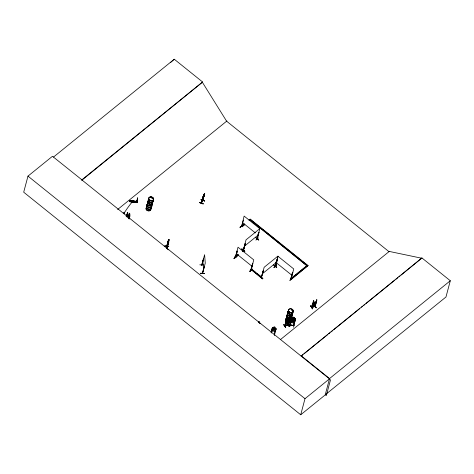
<?xml version="1.0" encoding="UTF-8"?>
<svg xmlns="http://www.w3.org/2000/svg" width="474" height="474" viewBox="0 0 474 474"><rect width="100%" height="100%" fill="white"/><g stroke="black" fill="none" stroke-linecap="round" stroke-linejoin="round"><path stroke-width="0.71" d="M164.798 246.095L168.768 246.362L164.833 245.947M166.694 247.861L166.895 246.065L166.759 246.403M166.735 248.305L166.878 246.48M166.872 248.317L166.83 246.332L168.78 239.512M167.897 242.652C168.548 238.855 167.286 246.646 168.146 244.572M168.4 242.682L166.878 248.684M168.406 240.17L168.543 239.903L166.694 246.634L168.543 240.188M168.726 249.78L167.446 249.371M167.014 248.696L168.703 242.463L168.791 239.471M168.886 240.596L168.886 239.98M168.957 239.346C169.461 239.317 168.128 240.982 168.311 243.423M137.282 201.669L130.03 200.668M286.776 319.541L285.164 326.059L286.776 319.541L284.779 326.189L288.21 325.069L289.946 318.03L288.151 323.464L285.466 324.317L288.151 323.464M288.245 325.075L289.857 318.534L287.801 325.081L289.549 318.641M288.311 324.844L284.75 326.071M235.578 257.815L237.077 251.072L237.344 251.285L235.667 257.738L235.276 257.572L238.025 247.232L253.774 259.888L250.977 270.21M235.631 257.714L235.359 257.471M235.697 257.477L235.394 257.24M259.865 228.729L244.116 216.079L241.58 226.625L243.435 220.126M241.616 226.631L241.408 226.199M244.181 224.143C239.145 229.12 241.817 225.523 244.234 223.941M250.77 269.819L251.202 269.943L250.758 270.062L252.553 263.508L252.82 263.722L251.143 270.174L250.722 269.984L251.113 270.014M256.926 238.653L257.287 238.742M257.044 239.216L257.329 238.778L256.961 238.896M275.607 266.767L275.305 266.542M275.667 266.548L275.222 266.661L278.001 256.055L264.16 267.271L261.287 277.894L251.498 269.789L252.002 269.38L261.844 277.284L261.287 277.894M290.763 278.866L291.178 279.008L290.74 278.89M291.083 279.204L290.692 279.056L291.024 279.316L293.744 268.954L278.001 256.304L275.252 266.69M136.832 201.646L137.122 201.746M136.441 202.102L137.158 202.285L136.441 202.102L136.364 202.463L136.5 201.142L137.217 201.243L137.057 202.137L137.294 201.574L136.945 201.64M137.259 201.545L137.081 202.588L129.983 201.527L130.072 200.49L137.134 201.503L130.042 200.526L130.018 200.881M272.55 328.63L272.195 328.482L272.55 328.63L271.406 332.92M272.811 327.771L276.146 328.482L275.542 330.591M273.646 327.872L273.859 327.048C276.881 327.789 273.166 326.13 273.682 327.907L272.971 328.055L272.574 329.531L273.054 330.242L274.256 330.396L275.068 329.845L275.459 328.364L274.884 328.02L275.145 327.208M274.381 335.142L274.653 333.915M274.6 335.165L274.647 333.903M272.811 327.735L272.283 327.955L271.715 330.117L271.952 330.959L274.979 331.302M275.584 330.603L274.979 331.338M275.69 328.92L276.04 329.069L275.69 328.92L274.162 334.745M313.444 300.919L311.756 307.466L313.758 300.824L312.147 307.365L311.839 307.241M200.526 273.261L204.448 273.427L200.526 273.237M131.932 201.794L131.991 200.751M136.5 201.142L137.264 201.361M136.719 201.462L136.678 202.155L137.602 198.665L137.253 200.046M137.217 201.243L137.158 201.669M149.553 200.075L149.956 200.182M149.908 200.004L149.624 200.2L149.814 199.904M152.006 198.15L152.065 197.777M152.148 198.019L152.498 198.156M152.699 198.108L152.302 197.705M289.614 311.981L289.383 311.993M289.626 312.016L289.377 311.744M291.753 309.7L291.788 309.806M292.008 310.043L292.351 309.789M290.769 321.71L291 322.563L294.016 323.055L294.627 322.296L294.016 323.055M291.332 319.583L291.866 319.34L295.195 320.175M293.981 319.683L294.502 320.104M294.858 319.826L295.142 320.211M202.712 198.28L202.635 198.825L202.694 198.316M129.995 201.385L137.099 202.362L137.069 202.712L129.971 201.728L130 201.403L129.971 201.728M137.063 202.7L137.081 202.487M289.727 326.592L290.094 323.357L289.75 326.456M290.349 324.933L289.993 324.737L293.827 325.525M291.64 318.67L292.008 318.629L291.64 318.67L289.969 325.146L293.767 325.756L295.486 319.221L295.136 319.156L293.471 325.46M294.585 322.32L295.598 318.7L292.268 317.87L293.133 318.048L293.347 317.254M293.104 317.983L293.311 317.189L294.597 317.408L294.33 318.25L294.911 318.593L294.111 321.579L293.299 322.113L292.097 321.917L291.623 321.182L292.428 318.167L293.139 318.013M293.447 325.721L293.442 325.348L293.88 325.425M293.637 327.261L294.016 324.133M295.136 319.156L295.486 319.221M137.608 198.363L137.644 197.901M130.054 200.543L130.018 200.893L137.14 201.829M137.217 200.164L136.619 202.149L137.353 198.831M166.724 246.367L168.406 239.885M137.567 198.576L137.679 197.883L137.276 199.246M132.673 201.373L133.052 201.201M201.859 265.156L203.553 258.585L201.687 265.15L201.948 264.8M204.081 266.868L202.362 273.457L202.605 273.089M202.428 273.065L202.54 273.462L204.217 266.874M202.368 273.439L202.594 273.065M202.754 200.33L201.213 203.062L203.233 196.159L204.756 193.487L202.73 200.692L204.312 194.168M202.795 200.461L202.754 200.526M53.532 157.042L174.272 59.226L202.629 82.008L81.759 180.292L81.889 179.824L52.46 156.29L27.978 176.127L23.7 192.201L300.717 414.774L325.2 394.937L329.554 378.56L450.3 280.744L421.943 257.963L301.12 356.081L302.845 354.682M126.114 216.191L126.475 214.852L127.536 214.829M127.53 216.968C128.732 209.864 126.38 212.702 126.943 217.003M126.86 215.96L127.702 212.524M126.878 216.227L127.245 214.586L126.428 214.544L126.368 215.249M131.257 200.709L131.209 201.693M128.004 216.612L128.335 215.232L129.177 215.581M127.85 217.548L128.335 215.232M132.619 200.899L132.572 201.883M128.821 218.318C128.821 210.302 131.025 213.288 129.177 218.947M128.904 218.324L128.75 216.428L129.609 213.211M128.413 217.987L129.153 215.273M128.608 217.584L129.129 215.498M129.443 215.516L128.383 215.534L129.449 215.605M133.336 201L133.289 201.983M129.094 218.941L129.781 216.369L129.526 213.205M174.272 59.226L170.444 62.651M137.081 202.564L137.164 202.202M168.708 240.466L168.317 242.907L168.708 241.426M168.999 239.352L168.714 239.951M168.951 240.33L167.014 248.412M201.041 199.436L204.709 201L201.047 199.43M202.955 196.621L203.222 196.426L201.231 203.079L202.955 200.182L201.403 203.085M201.426 203.091L203.269 196.177M202.582 200.638L204.501 193.303L204.436 194.233L204.448 193.931M203.133 203.773C199.37 203.364 197.006 200.698 203.127 203.796M199.803 264.818L203.773 264.948M201.888 265.031L204.596 254.674L205.266 263.111L202.534 273.433M242.647 225.251L240.128 227.277M241.515 226.347L242.054 226.791L241.473 226.341M235.4 257.163L234.038 258.437M238.576 254.976L235.335 257.601L234.76 257.139L237.515 254.751M235.424 257.501L237.077 251.072M234.002 258.573L236.615 256.321L233.978 258.531M241.87 248.915C242.629 251.214 248.18 253.211 241.847 248.939M249.046 220.197L250.183 219.124L308.023 265.594L291.149 279.429L290.627 278.765L307.401 265.333M243.695 249.839L243.263 250.159L246.042 239.826L259.882 228.616L257.003 239.228M245.342 243.624L243.369 250.272L245.236 243.541L243.654 250.076L242.386 250.805M242.901 251.469L243.986 250.592L243.464 249.934M255.776 237.658L258.739 240.105M255.901 240.111L258.514 237.859M256.896 239.127L258.911 232.562L257.145 239.092L256.807 238.849L258.188 233.801M249.845 271.14L252.547 269.268L249.976 271.383M258.745 240.016L255.871 237.675M251.445 269.99L252.002 269.38M252.553 269.285L249.857 271.288M259.882 276.277C268.894 284.021 253.732 271.027 262.803 278.748M261.624 277.077L261.275 277.545L262.815 278.765M251.498 269.789L261.34 277.693L263.248 270.903L261.275 277.545L261.731 277.16M273.984 267.502L276.514 265.47M259.705 322.119L258.449 321.775L259.705 322.119L259.438 322.954L260.67 323.57M275.204 266.08L274.985 266.607L276.437 260.759M274.985 266.607L276.857 259.882L276.727 260.155M275.388 265.393L276.49 261.257M275.459 266.85L275.702 266.554M275.678 266.637L277.314 260.35L276.958 260.208L277.314 260.35M276.745 267.466L273.776 265.019L276.757 267.372M271.057 332.766L272.325 327.972M271.412 332.813L272.55 328.523M274.517 334.786L276.046 328.962M292.523 278.351L289.946 280.454M292.434 272.651L292.796 272.787L292.434 272.651L290.74 279.115M290.728 279.127L292.523 272.574M291.149 279.429L291.125 278.949M285.704 327.481C283.653 325.863 282.605 321.81 285.698 327.487M287.795 318.534L288.008 317.746M286.592 323.594L287.274 323.369M287.943 321.283L287.682 322.267L286.616 322.61M287.777 318.504L287.137 318.949L286.74 320.43L287.143 320.874L288.204 320.531L288.376 319.766L287.28 320.092L288.417 319.731M287.653 322.628L287.463 323.452L286.326 323.825L286.557 322.96L286.083 322.918L286.474 321.437L288.275 320.276L288.672 320.72L288.281 322.196L287.671 322.664M288.962 320.306L288.162 320.56L288.767 318.421L287.706 318.765L287.096 320.898L287.445 321.437L288.63 320.371L287.623 321.532C288.755 322.089 287.499 322.806 287.333 321.793L286.201 322.824L287.155 321.692C286.296 320.507 287.576 320.857 285.828 321.496M288.642 320.608L288.251 322.089L287.511 322.901L286.444 323.238L286.041 322.788M289.176 326.355L287.475 323.452M290.07 323.369L289.703 326.556M290.284 325.194L292.008 318.629M293.803 325.762L293.839 325.413M312.656 303.763C311.234 306.24 312.36 307.513 314.926 305.724L315.512 304.847L314.967 305.771L312.242 306.56M312.147 307.01L312.111 307.359M312.621 303.763L315.808 302.584L314.973 302.862L315.21 301.997L314.061 302.347L312.84 305.066L313.249 305.529L314.327 305.203L315.068 304.397L315.465 302.916L314.955 302.827L315.169 302.039M315.234 302.033L314.078 302.376L313.901 303.182L313.124 303.396M316.626 300.083L316.94 299.983L316.567 299.977L314.896 306.536L315.234 306.08M316.567 299.977L314.961 306.518M316.881 299.882L315.216 306.459L315.269 306.068M315.494 304.889L316.099 302.756L315.761 302.584M314.742 305.416L316.122 307.845L314.742 305.321M300.717 414.774L304.995 398.693L329.477 378.862L82.043 180.061M330.574 379.579L326.331 395.523L325.336 394.724M401.164 275.033L421.943 257.963M450.3 280.744L445.975 296.991L325.235 394.806M285.07 325.715L284.862 325.964M288.21 325.087L288.245 324.72M312.058 306.998L311.696 307.359L315.21 306.299M315.228 306.429L311.839 307.46M257.269 239.032L256.861 238.89M203.814 196.71L204.193 195.614L202.599 198.807M204.098 195.46L203.21 197.38L204.543 193.321M203.257 196.195L203.453 195.608M292.12 310.02L292.114 310.15M244.785 251.404L241.823 249.028L244.803 251.41M259.705 276.52L262.679 278.866M204.033 194.464L204.401 193.659M204.241 194.429L203.382 196.751L203.844 195.91M291.397 316.833A2.477 1.932 14.9 0 1 289.235 319.198L286.574 320.069L285.283 323.653L285.502 324.281M288.844 321.088L289.383 320.151L288.844 321.088L286.148 321.923L285.988 321.295M133.206 201.563L133.188 201.231M283.796 324.643L285.668 327.617M310.82 305.908C313.788 311.696 312.704 307.602 310.648 305.979M243.529 249.739L243.518 250.017M261.364 277.243L261.672 277.426L261.541 277.094M288.192 320.489L288.944 319.713L289.336 318.238L288.838 318.155L289.093 317.325L287.955 317.699L287.742 318.487M293.868 325.531L289.904 324.992M285.757 323.286L288.885 322.012M289.655 317.93L289.928 318.084L286.551 319.168L284.72 326.053M285.887 321.526L287.031 320.874M132.714 201.26L133.117 201.231M312.68 303.798L313.13 303.419M240.093 227.413L242.143 225.671M235.708 257.572L235.489 257.785L235.471 257.281M252.553 263.508L252.82 263.722M249.863 271.152L252.429 269.025M263.348 270.986L263.017 271.092M275.163 266.086L275.033 266.441M273.824 267.502L276.401 265.387M276.709 267.514L273.871 265.031M291.943 278.564L289.833 280.223M81.889 179.824L202.629 82.008M117.629 209.496L226.904 120.977M249.099 219.995L250.183 219.124M242.107 226.59L244.809 224.398M249.674 220.457L250.758 219.581L249.62 220.659M242.054 226.791L244.756 224.599M244.335 246.255L258.176 235.045M234.76 257.139L237.462 254.953M242.327 251.007L243.411 250.136L243.986 250.592M238.629 254.775L235.282 257.619M242.955 251.267L244.039 250.391M262.448 273.699L276.289 262.489M261.405 277.634L261.844 277.284M290.574 278.967L296.742 273.966M297.862 273.06L306.838 265.79M308.023 265.594L291.202 279.227L290.627 278.765M280.567 339.485L389.267 251.427L421.866 258.265M303.994 353.752L327.57 334.656M328.719 333.72L329.868 332.789M331.018 331.859L332.742 330.461M333.892 329.531L359.766 308.568M361.49 307.17L362.64 306.24M363.795 305.309L364.944 304.379M366.094 303.449L394.842 280.158M395.991 279.227L397.716 277.829M398.865 276.899L400.015 275.963M294.514 320.069L293.708 320.59L292.505 320.388L292.031 319.648M152.041 197.782L152.521 197.931M292.203 310.126L292.334 309.765M310.861 305.795L312.609 308.906L310.671 305.955M311.768 307.099L314.86 306.251M315.216 306.459L315.151 306.305M292.268 317.841L291.741 318.042L289.94 325.117M286.527 319.743L286.841 319.642M289.608 318.741L289.922 318.641M287.315 320.24L288.376 319.897M288.405 322.421L286.349 323.754M287.914 324.791L288.21 324.731M285.147 325.792L287.908 325.016M288.21 320.519L289.276 320.442L288.944 320.27M124.431 212.814C125.557 212.275 123.157 211.914 123.939 212.749M313.504 301.026L313.758 300.824M316.176 307.816L314.89 305.386M292.162 309.96L291.836 309.913M292.014 319.701L292.731 319.541M290.846 278.748L290.995 279.293M152.444 198.268L152.101 198.173M292.114 310.103L291.646 309.806M289.928 324.968L293.767 325.638M200.49 273.374L204.418 273.64M127.216 214.621L126.451 214.852L127.542 214.918M128.359 215.273L129.124 215.309L129.118 215.652M127.95 215.688L127.619 212.518M168.785 241.876L168.708 242.487M164.804 246.036L168.738 246.439M130.042 200.745L137.134 201.728M129.989 201.503L137.105 202.428M129.977 201.705L137.081 202.605M292.659 319.808L293.856 320.003M294.33 318.25L295.545 318.735M292.677 319.754L293.874 319.962M152.29 198.138L151.994 198.043M201.023 199.518L204.649 201.094M285.49 323.067L286.533 323.031M285.781 323.256L285.472 323.12M258.822 232.633L258.644 232.349L258.946 232.604L258.614 232.716M242.504 225.162L239.945 227.277M235.56 257.542L234.814 256.938M389.225 251.398L388.982 251.653L226.619 121.208L202.505 82.482M250.13 219.32L258.146 225.766M259.29 226.685L261.008 228.065M262.158 228.983L279.909 243.251M281.052 244.169L282.202 245.088M283.345 246.012L299.378 258.893M300.528 259.817L301.671 260.736M302.815 261.654L307.97 265.796M242.41 222.507L255.338 232.9M276.289 262.732L292.031 275.382M236.319 253.667L252.061 266.317M251.949 269.582L255.776 272.657M256.872 273.534L261.79 277.486M301.203 355.778L329.554 378.56M27.978 176.127L304.995 398.693M259.45 322.924L260.001 323.375M287.327 323.392L289.193 326.456L287.327 323.487M286.148 321.923L286.006 321.248M312.147 307.348L311.791 307.116M151.692 205.343L151.686 205.331A2.483 1.937 14.9 0 1 148.848 207.565A2.483 1.937 14.9 0 1 147.491 204.211M312.099 305.872L312.295 306.554M285.307 323.606L285.466 324.317M289.247 319.192L289.413 319.903M290.817 321.674L291.042 322.51M202.884 261.109L203.559 269.54M127.245 214.586L127.156 215.315L126.315 214.965M127.204 214.882L127.109 215.024M124.65 212.352A74.999 10.144 -42.9 0 1 132.779 201.177M152.527 202.007A2.483 1.937 14.9 0 1 150.039 204.347A2.483 1.937 14.9 0 1 148.007 201.314M152.587 201.9A2.518 1.961 14.9 0 1 150.068 204.27A2.518 1.961 14.9 0 1 148.007 201.195M152.13 203.494A2.483 1.937 14.9 0 1 149.328 205.769A2.483 1.937 14.9 0 1 147.965 202.41M152.142 203.399A2.471 1.926 14.9 0 1 149.357 205.657A2.471 1.926 14.9 0 1 148.007 202.321M153.061 200.129A2.518 1.961 14.9 0 1 150.536 202.493A2.518 1.961 14.9 0 1 148.475 199.424M152.604 201.711A2.483 1.937 14.9 0 1 150.122 204.051A2.483 1.937 14.9 0 1 148.084 201.017M153.001 200.235A2.483 1.937 14.9 0 1 150.513 202.57A2.483 1.937 14.9 0 1 148.481 199.542M152.61 201.811A2.518 1.961 14.9 0 1 150.092 204.176A2.518 1.961 14.9 0 1 148.03 201.106M153.084 200.034A2.518 1.961 14.9 0 1 150.56 202.404A2.518 1.961 14.9 0 1 148.498 199.329M153.203 200.455A2.483 1.937 14.9 0 1 150.276 202.208A2.483 1.937 14.9 0 1 148.558 199.24M151.307 207.582A2.483 1.937 14.9 0 1 148.38 209.336A2.483 1.937 14.9 0 1 146.662 206.374M151.366 207.482A2.518 1.961 14.9 0 1 148.398 209.259A2.518 1.961 14.9 0 1 146.656 206.255M150.785 208.554A2.483 1.937 14.9 0 1 147.983 210.823A2.483 1.937 14.9 0 1 146.62 207.47M150.922 208.969A2.471 1.926 14.9 0 1 147.704 210.616A2.471 1.926 14.9 0 1 146.662 207.375M152.071 203.66A2.471 1.926 14.9 0 1 149.606 205.983A2.471 1.926 14.9 0 1 147.58 202.973M151.84 205.704A2.518 1.961 14.9 0 1 148.558 207.387A2.518 1.961 14.9 0 1 147.491 204.087M151.384 207.286A2.483 1.937 14.9 0 1 148.149 208.945A2.483 1.937 14.9 0 1 147.094 205.686M151.39 207.387A2.518 1.961 14.9 0 1 148.421 209.17A2.518 1.961 14.9 0 1 146.679 206.16M151.864 205.615A2.518 1.961 14.9 0 1 148.581 207.298A2.518 1.961 14.9 0 1 147.515 203.992M151.858 205.509A2.483 1.937 14.9 0 1 148.617 207.168A2.483 1.937 14.9 0 1 147.568 203.909M292.191 313.847A2.477 1.932 14.9 0 1 289.389 316.111A2.477 1.932 14.9 0 1 288.032 312.763M292.257 313.735A2.518 1.961 14.9 0 1 289.413 316.039A2.518 1.961 14.9 0 1 288.032 312.639M291.818 315.228A2.477 1.926 14.9 0 1 289.341 317.556A2.477 1.926 14.9 0 1 287.315 314.54M292.725 311.963A2.518 1.961 14.9 0 1 289.881 314.262A2.518 1.961 14.9 0 1 288.506 310.861M292.268 313.551A2.477 1.932 14.9 0 1 289.472 315.814A2.477 1.932 14.9 0 1 288.115 312.467M292.659 312.07A2.477 1.932 14.9 0 1 289.863 314.339A2.477 1.932 14.9 0 1 288.506 310.991M292.28 313.646A2.518 1.961 14.9 0 1 289.436 315.951A2.518 1.961 14.9 0 1 288.056 312.544M292.748 311.868A2.518 1.961 14.9 0 1 289.91 314.173A2.518 1.961 14.9 0 1 288.53 310.772M292.742 311.774A2.477 1.932 14.9 0 1 289.94 314.043A2.477 1.932 14.9 0 1 288.583 310.695M290.846 318.901A2.483 1.937 14.9 0 1 288.684 321.271M286.486 320.181A2.483 1.937 14.9 0 1 286.681 317.817M290.906 318.795A2.518 1.961 14.9 0 1 288.713 321.194M286.486 320.092A2.518 1.961 14.9 0 1 286.687 317.693M290.444 320.388A2.477 1.926 14.9 0 1 288.287 322.753M286.1 321.662A2.477 1.926 14.9 0 1 285.941 319.701M286.296 319.31A2.477 1.926 14.9 0 1 286.776 319.026M288.316 322.646A2.471 1.926 14.9 0 0 290.467 320.294A2.489 1.937 14.9 0 1 288.305 322.699M285.97 319.6A2.471 1.926 14.9 0 0 286.13 321.562A2.489 1.937 14.9 0 1 285.946 319.63M291.753 315.494A2.477 1.932 14.9 0 1 289.904 317.858A2.477 1.932 14.9 0 1 286.989 315.773M287.031 315.263A2.477 1.932 14.9 0 1 287.594 314.416M291.38 317.017A2.518 1.961 14.9 0 1 289.187 319.423M287.386 318.753A2.518 1.961 14.9 0 1 287.161 315.921M290.929 318.605A2.483 1.937 14.9 0 1 288.761 320.975M286.563 319.885A2.483 1.937 14.9 0 1 286.409 317.912M291.314 317.13A2.477 1.932 14.9 0 1 289.158 319.494M287.38 318.83A2.477 1.932 14.9 0 1 287.161 316.045M290.929 318.706A2.518 1.961 14.9 0 1 288.737 321.105M286.509 319.997A2.518 1.961 14.9 0 1 286.711 317.604M291.403 316.928A2.518 1.961 14.9 0 1 289.211 319.328M287.41 318.658A2.518 1.961 14.9 0 1 287.185 315.832M287.991 318.872A2.477 1.932 14.9 0 1 286.883 316.14M123.726 213.152C124.591 214.367 125.018 212.204 123.726 213.152M130.777 200.644L130.717 201.687L130.777 200.644M292.908 318.682L294.188 318.925L292.908 318.682M291.178 320.163L291.403 321.064L294.419 321.573C296.321 320.063 292.262 322.895 291.409 321.028L291.178 320.163M250.254 219.989L306.891 265.742L250.254 219.989M258.668 321.976L259.343 322.468L258.668 321.976M273.611 328.132L273.22 329.614L274.422 329.762L274.813 328.286L273.611 328.132M274.073 327.238L274.778 327.599L274.073 327.238M287.043 321.254L286.651 322.729L287.712 322.385L288.103 320.91L287.043 321.254M288.139 317.781L288.826 317.556L288.139 317.781M293.068 318.279L292.268 321.283L293.465 321.479L294.265 318.481L293.068 318.279M293.122 318.919L293.821 319.31L293.122 318.919M293.53 317.39L294.23 317.787L293.53 317.39M313.812 303.413L313.415 304.895L314.493 304.569L314.884 303.093L313.812 303.413M314.25 302.436L314.937 302.228L314.25 302.436M199.477 202.303L203.097 203.903L199.477 202.303M292.185 319.683L292.76 320.72L291.658 321.52L292.973 320.934L293.88 321.882L293.293 320.803L294.336 320.027L293.086 320.584L292.185 319.683M129.041 215.694L128.223 215.652L128.253 215.96L129.064 216.002L129.041 215.694M149.114 199.726A2.483 1.937 14.9 0 0 153.351 199.933A2.483 1.937 14.9 0 0 150.993 196.87A2.483 1.937 14.9 0 0 149.114 199.726M149.085 199.874A2.471 1.926 14.9 0 0 153.298 200.081A2.471 1.926 14.9 0 0 150.957 197.036A2.471 1.926 14.9 0 0 149.085 199.874M149.091 199.785A2.489 1.937 14.9 0 0 153.339 199.992A2.489 1.937 14.9 0 0 150.981 196.923A2.489 1.937 14.9 0 0 149.091 199.785M288.992 317.61A2.477 1.932 14.9 0 0 291.788 315.34A2.483 1.937 14.9 0 1 288.992 317.621A2.483 1.937 14.9 0 1 287.629 314.268A2.477 1.932 14.9 0 0 288.992 317.61M288.784 311.56A2.477 1.932 14.9 0 0 293.015 311.768A2.477 1.932 14.9 0 0 290.663 308.71A2.477 1.932 14.9 0 0 288.784 311.56M288.743 311.714A2.477 1.932 14.9 0 0 292.973 311.922A2.477 1.932 14.9 0 0 290.621 308.864A2.477 1.932 14.9 0 0 288.743 311.714"/></g></svg>
